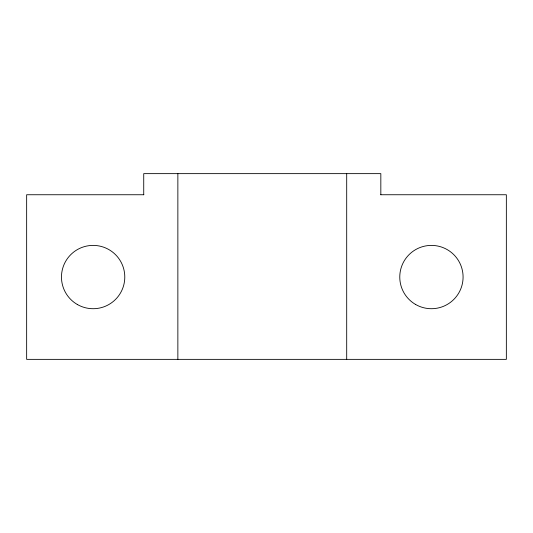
<?xml version="1.0" encoding="UTF-8"?>
<svg xmlns="http://www.w3.org/2000/svg" width="533" height="533" viewBox="0 0 533 533"><rect width="100%" height="100%" fill="white"/><g stroke="black" fill="none" stroke-linecap="round" stroke-linejoin="round"><path stroke-width="0.8" d="M143.823 194.745L26.65 194.745L26.65 359.362L506.35 359.362L506.35 194.745L380.749 194.745M380.829 194.745L380.829 173.638L143.73 173.638L143.73 194.745M346.697 173.638L346.697 359.362M177.862 173.638L177.862 359.362M77.298 304.47A31.66 31.66 0 0 0 124.789 277.053A31.66 31.66 0 0 0 77.298 249.637A31.66 31.66 0 0 0 77.298 304.47M415.6 304.47A31.66 31.66 0 0 0 463.084 277.053A31.66 31.66 0 0 0 415.6 249.637A31.66 31.66 0 0 0 415.6 304.47"/></g></svg>
